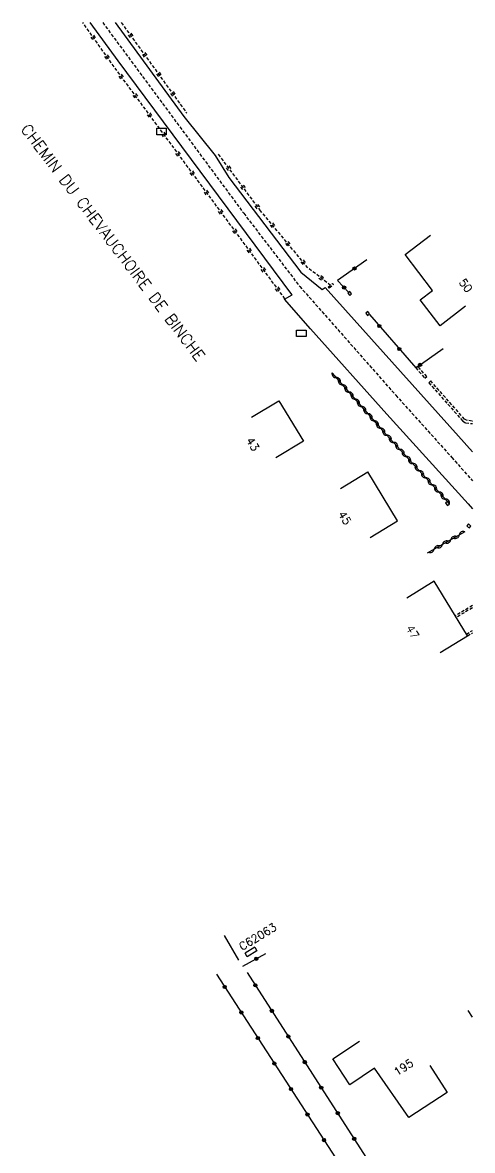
# Model space of a CAD drawing. Header units: millimetres. Extents: x 133016 to 134000, y 142000 to 143000.
# Drawn here: x 133929.7 to 134000, y 142823.9 to 143000 of the extents above; entities that cross this region are included whole.
import ezdxf
from ezdxf.enums import TextEntityAlignment as Align

# ---------------------------------------------------------------- set-up
doc = ezdxf.new("R2010")
doc.units = ezdxf.units.MM
doc.linetypes.add('DASHED', pattern=[0.75, 0.5, -0.25])
doc.layers.get('0').update_dxf_attribs({"linetype": 'CONTINUOUS'})
for name, color, linetype in [('W0001', 6, 'DASHED'), ('W0008', 7, 'CONTINUOUS'), ('W0100', 7, 'CONTINUOUS'), ('W0112', 1, 'DASHED'), ('W0220', 5, 'DASHED'), ('W0302', 3, 'CONTINUOUS'), ('W0310', 3, 'CONTINUOUS'), ('W0322', 7, 'CONTINUOUS'), ('W0984', 7, 'CONTINUOUS'), ('W0989', 7, 'CONTINUOUS'), ('W0991', 7, 'CONTINUOUS'), ('W1471', 7, 'CONTINUOUS')]:
    doc.layers.add(name, color=color, linetype=linetype)
doc.styles.get("Standard").update_dxf_attribs({"font": 'romans.shx', "width": 0.85})

# ---------------------------------------------------------------- blocks, each defined once
blk = doc.blocks.new('T1471')
at = {"color": 0, "linetype": 'Continuous', "flags": 128}
blk.add_lwpolyline([(-0.75, -0.5), (-0.75, 0.5), (0.75, 0.5), (0.75, -0.5), (-0.75, -0.5)], dxfattribs=at)
blk = doc.blocks.new('t322o')
at = {"color": 0, "linetype": 'Continuous'}
for radius in [0.25, 0.15]:
    blk.add_circle((0, 0), radius, dxfattribs=at)
blk = doc.blocks.new('t310o')
at = {"color": 0, "linetype": 'Continuous'}
for centre, start, end in [((-0.5, 0.38), 216.8699, 323.1304), ((0.5, -0.37), 36.8699, 143.1303)]:
    blk.add_arc(centre, 0.625, start, end, dxfattribs=at)
blk = doc.blocks.new('t220o')
at = {"color": 0, "linetype": 'Continuous'}
for p, q in [((-0.25, 0.25), (0.25, 0.25)), ((-0.25, -0.25), (0.25, -0.25))]:
    blk.add_line(p, q, dxfattribs=at)

msp = doc.modelspace()

# ---------------------------------------------------------------- linework, layer by layer
at = {"layer": 'W0001'}
msp.add_lwpolyline([(133942.24, 143000), (133964.27, 142970.21), (133973.02, 142958.79), (133988.03, 142941.79), (133996.77, 142932.1), (134000, 142928.45)], dxfattribs=at)
at = {"layer": 'W0008'}
for points in [[(133986.62, 142938.83), (133974.69, 142952.15), (133970.64, 142956.8), (133971.83, 142957.49), (133971.81, 142957.51), (133944.66, 142994.04), (133940.3, 143000)], [(133944.19, 143000), (133954.94, 142985.34), (133959.81, 142979.24), (133961.93, 142975.81), (133973.17, 142961.02), (133976.5, 142958.32), (133976.99, 142958.61), (133997.81, 142935.43), (134000, 142932.97)], [(133986.62, 142938.83), (133999.33, 142924.82), (134000, 142924.04)]]:
    msp.add_lwpolyline(points, dxfattribs=at)
at = {"layer": 'W0100'}
for p, q in [((133979.4, 142927.26), (133983.67, 142929.85)), ((133966.02, 142855.63), (133964.48, 142854.7)), ((133966.02, 142855.63), (133966.34, 142855.04))]:
    msp.add_line(p, q, dxfattribs=at)
for points in [[(133998.92, 142955.7), (133994.96, 142952.65), (133991.85, 142956.71), (133993.75, 142958.17), (133989.49, 142963.78), (133993.47, 142966.8)], [(133965.5, 142938.37), (133969.78, 142940.95), (133973.59, 142934.63), (133969.3, 142932.05)], [(133984.03, 142919.61), (133988.31, 142922.2), (133983.67, 142929.85)], [(133994.95, 142901.61), (133999.22, 142904.22), (133994.02, 142912.75), (133989.75, 142910.14)], [(133966.34, 142855.04), (133964.81, 142854.11), (133964.48, 142854.7)], [(134000, 142844.71), (133999.32, 142845.74)], [(133990.07, 142829.02), (133984.71, 142836.74), (133980.86, 142834.12), (133978.19, 142838.2), (133982.36, 142840.95)], [(133993.32, 142837.12), (133996.05, 142832.93), (133990.07, 142829.02)]]:
    msp.add_lwpolyline(points, dxfattribs=at)
at = {"layer": 'W0112'}
for p, q in [((133977.46, 142958.7), (133978.14, 142959.25)), ((133978.14, 142959.25), (133978.32, 142959.11)), ((133980.53, 142957.72), (133980.83, 142957.37)), ((133980.83, 142957.37), (133981.13, 142957.63)), ((133983.36, 142954.61), (133983.63, 142954.28)), ((133983.63, 142954.28), (133983.94, 142954.54)), ((133991.14, 142946.08), (133992.57, 142944.45)), ((133992.57, 142944.45), (133992.87, 142944.71)), ((133996.09, 142925.21), (133995.79, 142924.95)), ((133996.41, 142924.85), (133996.09, 142925.21)), ((133999.38, 142921.72), (133999.1, 142921.43)), ((133999.75, 142921.35), (133999.38, 142921.72)), ((134000, 142908.62), (133997.46, 142907.1)), ((133999.08, 142904.51), (134000, 142905.08))]:
    msp.add_line(p, q, dxfattribs=at)
for points in [[(133977.46, 142958.7), (133977.64, 142958.56), (133978.32, 142959.11)], [(133981.13, 142957.63), (133980.84, 142957.98), (133980.53, 142957.72)], [(133983.94, 142954.54), (133983.66, 142954.87), (133983.36, 142954.61)], [(133992.87, 142944.71), (133991.44, 142946.34), (133991.14, 142946.08)], [(133998.76, 142938.08), (133993.48, 142944.03), (133993.18, 142943.76)], [(133993.18, 142943.76), (133998.5, 142937.76), (133998.95, 142937.51), (134000, 142937.37)], [(134000, 142937.8), (133999.95, 142937.78), (133999.08, 142937.9), (133998.76, 142938.08)], [(133995.79, 142924.95), (133996.11, 142924.59), (133996.41, 142924.85)], [(133999.1, 142921.43), (133999.47, 142921.07), (133999.75, 142921.35)], [(134000, 142908.96), (133997.31, 142907.35)], [(133999.22, 142904.22), (134000, 142904.7)]]:
    msp.add_lwpolyline(points, dxfattribs=at)
at = {"layer": 'W0220'}
for points in [[(133970.71, 142956.86), (133943.57, 142993.71), (133939.14, 143000)], [(133945.14, 143000), (133955.36, 142985.86)], [(133977.85, 142958.96), (133974.31, 142961.69), (133966.91, 142970.6), (133960.32, 142979.46)]]:
    msp.add_lwpolyline(points, dxfattribs=at)
at = {"layer": 'W0302'}
msp.add_line((133963.49, 142853.6), (133961.26, 142857.46), dxfattribs=at)
at = {"layer": 'W0310'}
msp.add_line((133998.81, 142920.48), (133992.91, 142917.16), dxfattribs=at)
msp.add_lwpolyline([(133978.05, 142945.31), (133986.02, 142936.23), (133996.1, 142925.21)], dxfattribs=at)
at = {"layer": 'W0322'}
for p, q in [((133964.15, 142852.66), (133967.71, 142854.61)), ((133960.01, 142851.39), (133984.52, 142813.62)), ((133964.8, 142851.65), (133987.99, 142815.66))]:
    msp.add_line(p, q, dxfattribs=at)
for points in [[(133983.51, 142962.95), (133978.92, 142959.74), (133980.68, 142957.83)], [(133983.9, 142954.41), (133991.14, 142946.08), (133995.45, 142949.1)]]:
    msp.add_lwpolyline(points, dxfattribs=at)

# ---------------------------------------------------------------- block references
at = {"layer": 'W0220'}
for p, rotation in [((133940.77, 142997.68), 125.1713831267088), ((133946.59, 142997.99), 305.8779195902844), ((133942.93, 142994.62), 125.1713831267088), ((133948.79, 142994.95), 305.8779195902844), ((133950.99, 142991.91), 305.8779195902844), ((133945.14, 142991.58), 126.3680840676132), ((133947.36, 142988.57), 126.3680840676132), ((133953.18, 142988.87), 305.8779195902844), ((133949.58, 142985.55), 126.3680840676132), ((133951.81, 142982.53), 126.3680840676132), ((133954.03, 142979.51), 126.3680840676132), ((133956.25, 142976.49), 126.3680840676132), ((133961.94, 142977.27), 126.68836364711), ((133964.18, 142974.27), 126.68836364711), ((133958.48, 142973.47), 126.3680840676132), ((133966.42, 142971.26), 126.68836364711), ((133960.7, 142970.45), 126.3680840676132), ((133962.92, 142967.43), 126.3680840676132), ((133968.78, 142968.35), 129.6871012790794), ((133971.18, 142965.46), 129.6871012790794), ((133965.15, 142964.41), 126.3680840676132), ((133973.57, 142962.58), 129.6871012790794), ((133967.37, 142961.39), 126.3680840676132), ((133976.37, 142960.1), 142.3415633031969), ((133969.6, 142958.37), 126.3680840676132)]:
    msp.add_blockref('t220o', p, dxfattribs=dict(at, rotation=rotation))
at = {"layer": 'W0310'}
for p, rotation in [((133978.71, 142944.55), 311.2881778602793), ((133979.7, 142943.43), 311.2881778602793), ((133980.69, 142942.3), 311.2881778602793), ((133981.68, 142941.17), 311.2881778602793), ((133982.67, 142940.05), 311.2881778602793), ((133983.66, 142938.92), 311.2881778602793), ((133984.65, 142937.79), 311.2881778602793), ((133985.64, 142936.67), 311.2881778602793), ((133986.64, 142935.55), 312.4292198105696), ((133987.65, 142934.44), 312.4292198105696), ((133988.67, 142933.34), 312.4292198105696), ((133989.68, 142932.23), 312.4292198105696), ((133990.69, 142931.12), 312.4292198105696), ((133991.7, 142930.01), 312.4292198105696), ((133992.71, 142928.91), 312.4292198105696), ((133993.73, 142927.8), 312.4292198105696), ((133994.74, 142926.69), 312.4292198105696), ((133995.75, 142925.59), 312.4292198105696), ((133996.63, 142919.25), 209.3891611018741), ((133997.94, 142919.99), 209.3891611018741), ((133994.02, 142917.78), 209.3891611018741), ((133995.32, 142918.52), 209.3891611018741)]:
    msp.add_blockref('t310o', p, dxfattribs=dict(at, rotation=rotation))
at = {"layer": 'W0322'}
for p, rotation in [((133981.57, 142961.59), 214.9969162742528), ((133979.95, 142958.62), 312.6881111437585), ((133985.45, 142952.62), 310.9712539222919), ((133988.57, 142949.03), 310.9712539222919), ((133991.82, 142946.55), 34.95724489776233), ((133966.23, 142853.8), 28.67472291630295), ((133961.3, 142849.4), 302.981218974141), ((133966.09, 142849.65), 302.798499638111), ((133968.67, 142845.66), 302.798499638111), ((133963.89, 142845.42), 302.981218974141), ((133966.48, 142841.43), 302.981218974141), ((133971.24, 142841.67), 302.798499638111), ((133969.06, 142837.45), 302.981218974141), ((133973.81, 142837.67), 302.798499638111), ((133971.65, 142833.46), 302.981218974141), ((133976.38, 142833.68), 302.798499638111), ((133974.23, 142829.48), 302.981218974141), ((133978.96, 142829.69), 302.798499638111), ((133976.82, 142825.49), 302.981218974141), ((133981.53, 142825.7), 302.798499638111)]:
    msp.add_blockref('t322o', p, dxfattribs=dict(at, rotation=rotation))
at = {"layer": 'W1471'}
for p in [(133951.43, 142982.99), (133973.26, 142951.49)]:
    msp.add_blockref('T1471', p, dxfattribs=at)

# ---------------------------------------------------------------- texts
at = {"layer": 'W0984'}
msp.add_text('C62063', height=1.25, rotation=31.1738, dxfattribs=at).set_placement((133966.46, 142857.25), align=Align.MIDDLE)
at = {"layer": 'W0989'}
msp.add_text('CHEMIN DU CHEVAUCHOIRE DE BINCHE', height=1.75, rotation=307.2239, dxfattribs=at).set_placement((133943.85, 142965.67), align=Align.MIDDLE)
at = {"layer": 'W0991'}
for s, rotation, p in [('50', 307.4872, (133998.96, 142958.94)), ('43', 301.096, (133965.69, 142934.17)), ('45', 301.1883, (133980.06, 142922.66)), ('47', 301.39, (133990.65, 142904.84)), ('195', 33.0607, (133989.24, 142836.85))]:
    msp.add_text(s, height=1.25, rotation=rotation, dxfattribs=at).set_placement(p, align=Align.MIDDLE)

doc.saveas('drawing.dxf')
